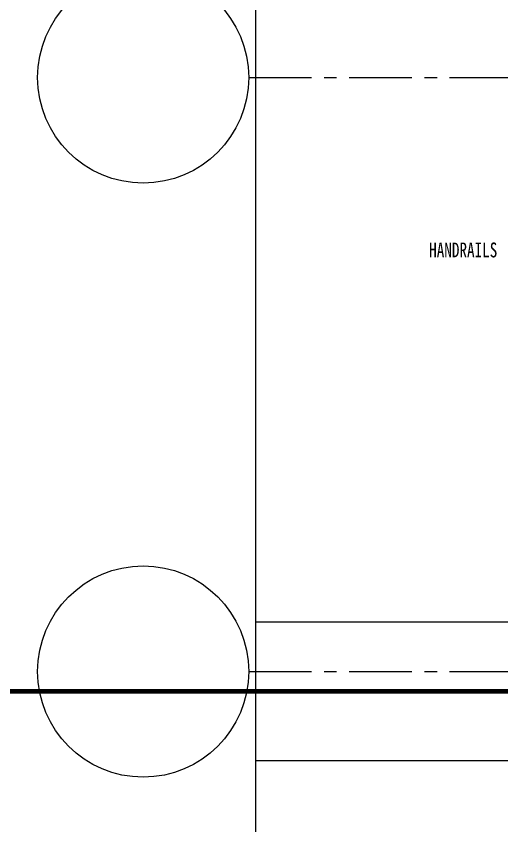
# Model space of a CAD drawing. Header units: millimetres. Extents: x -16602 to 168350, y -134254 to 50573.
# Drawn here: x 112018 to 121839, y -95055 to -78699 of the extents above; entities that cross this region are included whole.
import ezdxf

# ---------------------------------------------------------------- set-up
doc = ezdxf.new("R2010")
doc.units = ezdxf.units.MM
doc.header["$LTSCALE"] = 40
doc.linetypes.add('CENTER', pattern=[50.8, 31.75, -6.35, 6.35, -6.35])
doc.linetypes.add('PHANTOM', pattern=[63.5, 31.75, -6.35, 6.35, -6.35, 6.35, -6.35])
doc.layers.get('0').update_dxf_attribs({"linetype": 'CONTINUOUS', "lineweight": 13})
doc.layers.get('Defpoints').update_dxf_attribs({"linetype": 'CONTINUOUS', "lineweight": 13})
doc.layers.add('01-CEN', color=1, linetype='CENTER', lineweight=13)
doc.styles.add('C', font='', dxfattribs={"width": 0.75})
doc.styles.add('ROMANS', font='ROMANS.SHX', dxfattribs={"width": 0.75})
doc.styles.get('C').set_extended_font_data('FangSong_GB2312')
doc.dimstyles.new('1TO80', dxfattribs={"dimscale": 80, "dimtxt": 2.5, "dimasz": 1.5, "dimexe": 1, "dimexo": 1.5, "dimgap": 1, "dimtad": 1, "dimdec": 0, "dimrnd": 0.5, "dimdsep": 46, "dimtxsty": 'ROMANS', "dimblk1": 'OBLIQUE', "dimblk2": 'OBLIQUE', "dimsah": 1, "dimcen": 0.09, "dimadec": 0, "dimazin": 0, "dimtfac": 0.6, "dimtdec": 0, "dimtmove": 0, "dimatfit": 2, "dimfxl": 0, "dimtolj": 1, "dimarcsym": 0})

# ---------------------------------------------------------------- blocks, each defined once
blk = doc.blocks.new('_OBLIQUE')
at = {"color": 0, "linetype": 'ByBlock'}
blk.add_line((-0.5, -0.5), (0.5, 0.5), dxfattribs=at)
blk = doc.blocks.new('*D616')
at = {"color": 0, "lineweight": -2}
for p, q in [((118156, 16062), (93890, 16062)), ((93970, 16062), (93970, -115938)), ((118156, -115938), (93890, -115938))]:
    blk.add_line(p, q, dxfattribs=at)
at = {"layer": 'Defpoints', "color": 0}
for p in [(118276, 16062), (93970, -115938), (118276, -115938)]:
    blk.add_point(p, dxfattribs=at)
at = {"color": 0, "lineweight": -2, "xscale": 120, "yscale": 120, "zscale": 120}
for p, rotation in [((93970, 16062), 90), ((93970, -115938), 270)]:
    blk.add_blockref('_OBLIQUE', p, dxfattribs=dict(at, rotation=rotation))
at = {"color": 0, "insert": (93790, -49938), "char_height": 200, "attachment_point": 5, "rotation": 90, "style": 'ROMANS'}
blk.add_mtext('\\A1;132000', dxfattribs=at)

msp = doc.modelspace()

# ---------------------------------------------------------------- linework, layer by layer
at = {"linetype": 'PHANTOM', "const_width": 100}
msp.add_lwpolyline([(97910.5, -92338), (168300.2, -92338)], dxfattribs=at)
for centre in [(114586, -79938), (114586, -91938)]:
    msp.add_circle(centre, 2134)
at = {"layer": '01-CEN'}
for p, q in [((116720, -79938), (153351.3, -79938)), ((116720, -91938), (153351.3, -91938))]:
    msp.add_line(p, q, dxfattribs=at)
at = {"layer": 'Defpoints', "color": 5, "ltscale": 30}
for points in [[(116860.9, -93735.7), (149593.8, -93735.7), (149593.8, -54940.4), (116860.9, -54940.4)], [(116860.9, -117735.7), (149593.8, -117735.7), (149593.8, -90940.4), (116860.9, -90940.4)]]:
    msp.add_lwpolyline(points, close=True, dxfattribs=at)

# ---------------------------------------------------------------- texts
at = {"insert": (121747.3, -83271.5), "char_height": 300, "width": 80963.547, "attachment_point": 3, "style": 'C'}
msp.add_mtext('HANDRAILS', dxfattribs=at)

# ---------------------------------------------------------------- dimensions: what is measured, and where the dimension line sits
dim = msp.add_linear_dim(base=(93970.2, -115938), p1=(118276.3, 16062), p2=(118276.3, -115938), angle=90, dimstyle='1TO80')
dim.commit()
dim.dimension.update_dxf_attribs({"geometry": '*D616', "text_midpoint": (93790.2, -49938)})

doc.saveas('drawing.dxf')
